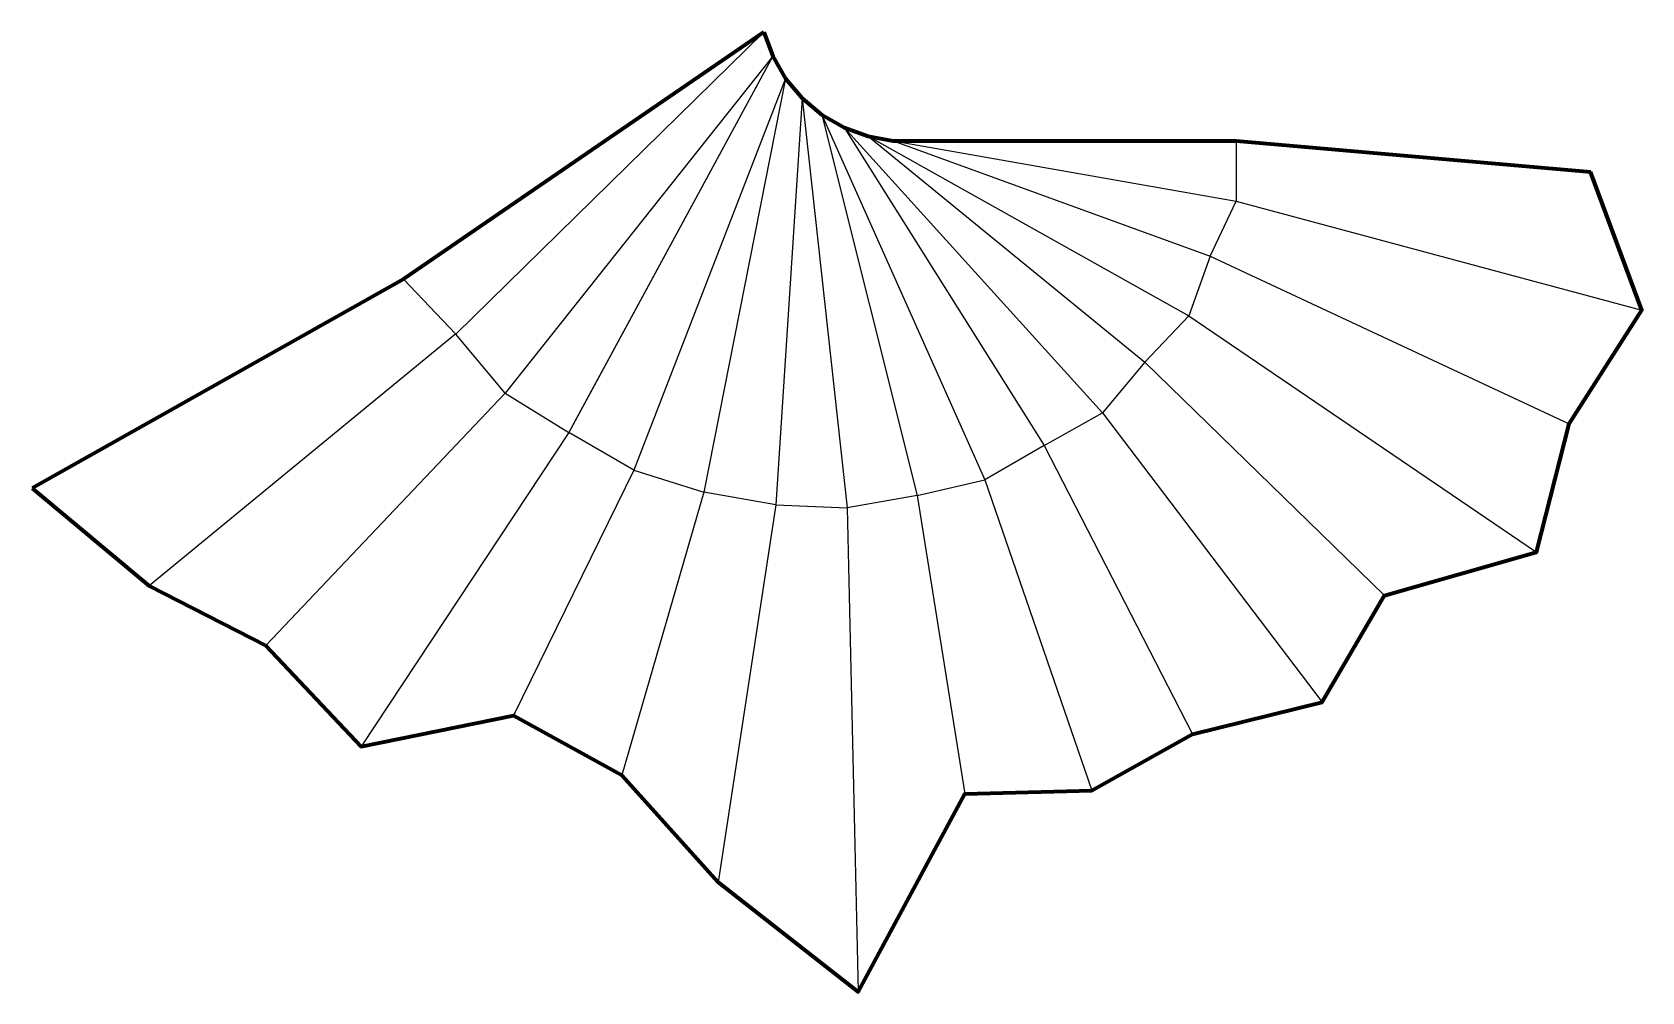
# Model space of a CAD drawing. Header units: millimetres. Extents: x 958 to 1067, y -103 to -38.
import ezdxf

# ---------------------------------------------------------------- set-up
doc = ezdxf.new("R2010")
doc.units = ezdxf.units.MM
doc.layers.add('图层 01', color=5, linetype='Continuous', true_color=0x0000ff)
doc.layers.add('图层 02', color=1, linetype='Continuous', true_color=0xff0000)
doc.layers.add('图层 03', color=18, linetype='Continuous', lineweight=200, true_color=0x000000)

msp = doc.modelspace()

# ---------------------------------------------------------------- linework, layer by layer
at = {"layer": '图层 01'}
for p, q in [((1008.23, -39.94), (990.05, -62.8)), ((1009.1, -41.45), (998.79, -68.05)), ((1010.22, -42.79), (1008.44, -70.4)), ((1011.56, -43.91), (1018.04, -69.77)), ((1013.07, -44.78), (1026.67, -66.37)), ((1014.71, -45.37), (1033.51, -60.71)), ((1016.42, -45.68), (1037.96, -53.52)), ((1037.96, -53.52), (1039.71, -49.78)), ((983.13, -55.07), (986.69, -58.8)), ((1033.51, -60.71), (1036.5, -57.55)), ((1033.51, -60.71), (1049.8, -76.56)), ((990.05, -62.8), (973.79, -79.95)), ((990.05, -62.8), (994.36, -65.49)), ((1026.67, -66.37), (1030.63, -64.14)), ((1026.67, -66.37), (1036.74, -85.97)), ((998.79, -68.05), (990.6, -84.69)), ((998.79, -68.05), (1003.54, -69.54)), ((1018.04, -69.77), (1022.63, -68.69)), ((1018.04, -69.77), (1021.28, -90.02)), ((1008.44, -70.4), (1004.52, -96.02)), ((1008.44, -70.4), (1013.29, -70.6))]:
    msp.add_line(p, q, dxfattribs=at)
msp.add_lwpolyline([(1037.96, -53.52), (1062.35, -64.89)], dxfattribs=at)
at = {"layer": '图层 02'}
for p, q in [((1007.63, -38.3), (986.69, -58.8)), ((1008.23, -39.94), (994.36, -65.49)), ((1008.23, -39.94), (994.57, -65.1)), ((1009.1, -41.45), (1003.54, -69.54)), ((1010.22, -42.79), (1013.29, -70.6)), ((1011.56, -43.91), (1022.63, -68.69)), ((1013.07, -44.78), (1030.63, -64.14)), ((1014.71, -45.37), (1036.5, -57.55)), ((1016.42, -45.68), (1039.71, -49.78)), ((1039.71, -49.78), (1067.28, -57.17)), ((986.69, -58.79), (965.85, -75.9)), ((990.05, -62.8), (986.69, -58.8)), ((1033.51, -60.71), (1030.63, -64.14)), ((1030.63, -64.14), (1045.56, -83.8)), ((994.36, -65.49), (980.26, -86.8)), ((998.79, -68.05), (994.36, -65.49)), ((1026.67, -66.37), (1022.63, -68.69)), ((1022.63, -68.69), (1029.92, -89.78)), ((1003.54, -69.54), (997.96, -88.76)), ((1008.44, -70.4), (1003.54, -69.54)), ((1018.04, -69.77), (1013.29, -70.6)), ((1013.29, -70.6), (1014.04, -103.46))]:
    msp.add_line(p, q, dxfattribs=at)
for points in [[(1039.71, -45.68), (1039.71, -49.78)], [(1037.96, -53.52), (1036.5, -57.55)], [(1036.5, -57.55), (1060.12, -73.61)]]:
    msp.add_lwpolyline(points, dxfattribs=at)
at = {"layer": '图层 03'}
for p, q in [((1007.63, -38.3), (983.13, -55.07)), ((1016.42, -45.68), (1035.87, -45.68)), ((1035.87, -45.68), (1039.71, -45.68)), ((983.13, -55.07), (957.9, -69.27))]:
    msp.add_line(p, q, dxfattribs=at)
for points in [[(1007.63, -38.3), (1008.23, -39.94), (1009.1, -41.45), (1010.22, -42.79), (1011.56, -43.91), (1013.07, -44.78), (1014.71, -45.37), (1016.42, -45.68), (1018.16, -45.68)], [(1039.71, -45.68), (1063.8, -47.79)], [(957.9, -69.27), (965.85, -75.9), (973.79, -79.95), (980.26, -86.8), (990.6, -84.69), (997.96, -88.76), (1004.52, -96.02), (1014.04, -103.46), (1021.28, -90.02), (1029.92, -89.78), (1036.74, -85.97), (1045.56, -83.8), (1049.8, -76.56), (1060.12, -73.61), (1062.35, -64.89), (1067.28, -57.17), (1063.8, -47.79)]]:
    msp.add_lwpolyline(points, dxfattribs=at)

doc.saveas('drawing.dxf')
